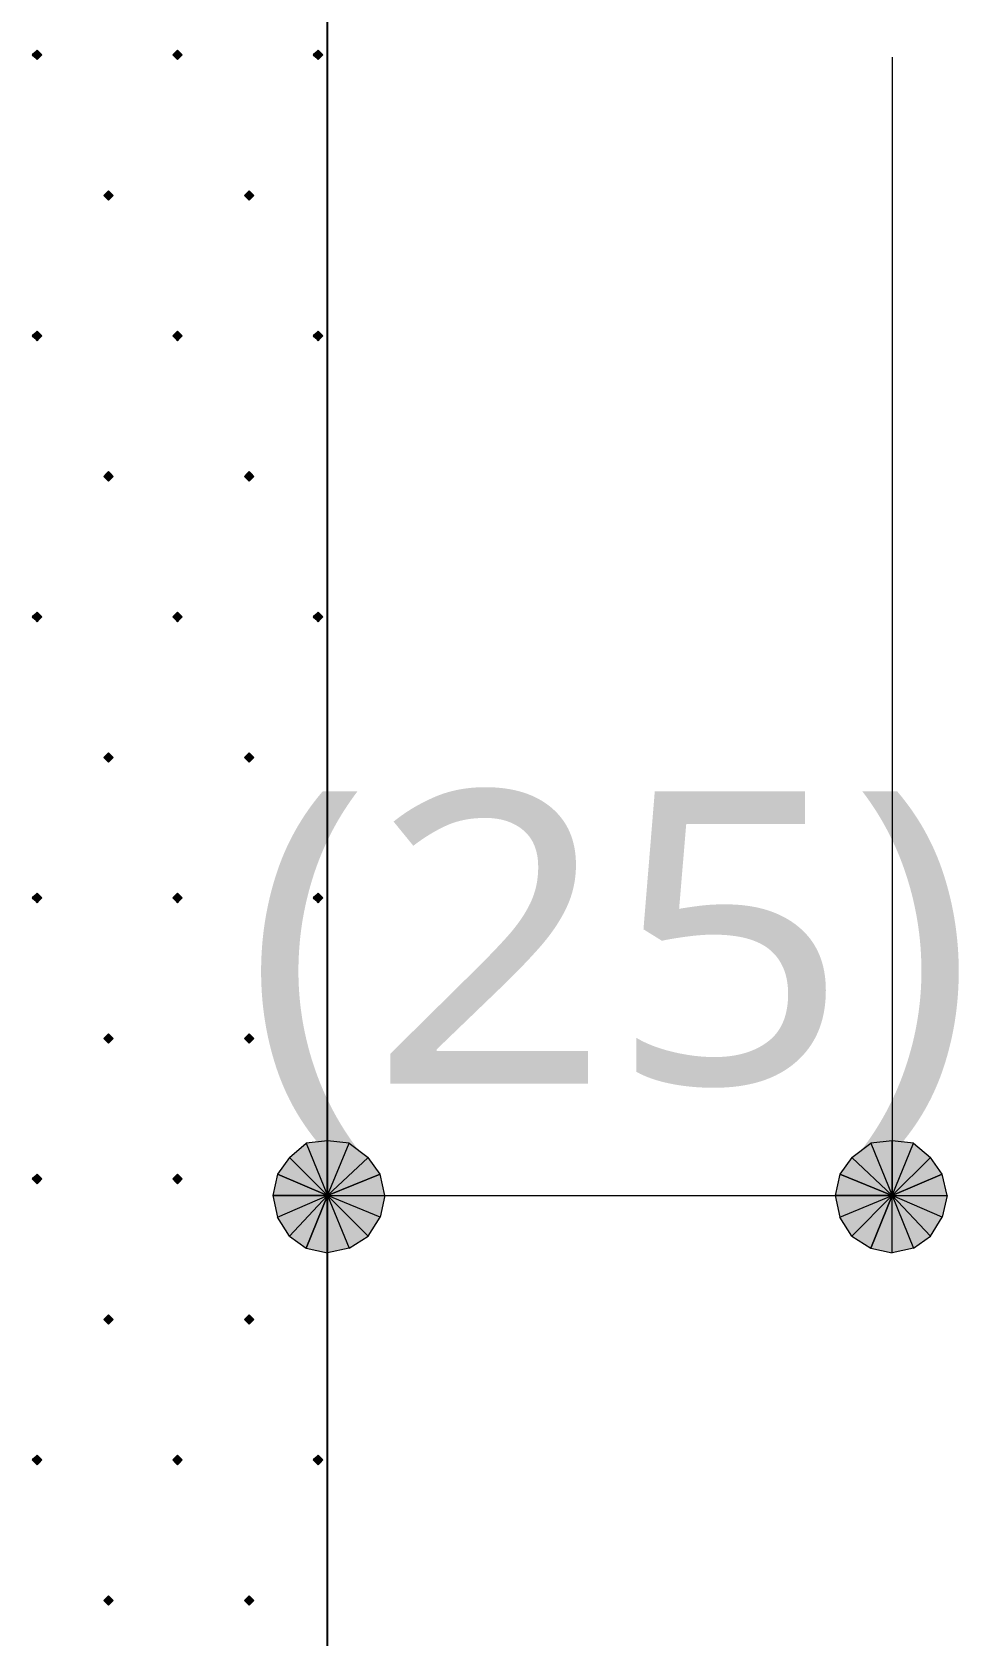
# Model space of a CAD drawing. Header units: millimetres. Extents: x 0 to 420, y 0 to 297.
# Drawn here: x 74.25 to 82.48, y 80.09 to 94.44 of the extents above; entities that cross this region are included whole.
import ezdxf
from ezdxf.enums import TextEntityAlignment as Align

# ---------------------------------------------------------------- set-up
doc = ezdxf.new("R2010")
doc.units = ezdxf.units.MM
doc.styles.add('kst32b', font='NotoSansJP-Variable.ttf')

msp = doc.modelspace()

# ---------------------------------------------------------------- hatches: boundary and pattern name
for points in [[(74.295, 94.276), (74.274, 94.255), (74.253, 94.234), (74.274, 94.213), (74.295, 94.192), (74.316, 94.213), (74.337, 94.234), (74.316, 94.255), (74.295, 94.276)], [(75.544, 94.276), (75.523, 94.255), (75.502, 94.234), (75.523, 94.213), (75.544, 94.192), (75.565, 94.213), (75.586, 94.234), (75.565, 94.255), (75.544, 94.276)], [(76.793, 94.276), (76.771, 94.255), (76.75, 94.234), (76.771, 94.213), (76.793, 94.192), (76.814, 94.213), (76.835, 94.234), (76.814, 94.255), (76.793, 94.276)], [(74.93, 93.027), (74.909, 93.006), (74.888, 92.985), (74.909, 92.964), (74.93, 92.943), (74.951, 92.964), (74.972, 92.985), (74.951, 93.006), (74.93, 93.027)], [(76.179, 93.027), (76.158, 93.006), (76.137, 92.985), (76.158, 92.964), (76.179, 92.943), (76.2, 92.964), (76.221, 92.985), (76.2, 93.006), (76.179, 93.027)], [(74.295, 91.779), (74.274, 91.757), (74.253, 91.736), (74.274, 91.715), (74.295, 91.694), (74.316, 91.715), (74.337, 91.736), (74.316, 91.757), (74.295, 91.779)], [(75.544, 91.779), (75.523, 91.757), (75.502, 91.736), (75.523, 91.715), (75.544, 91.694), (75.565, 91.715), (75.586, 91.736), (75.565, 91.757), (75.544, 91.779)], [(76.793, 91.779), (76.771, 91.757), (76.75, 91.736), (76.771, 91.715), (76.793, 91.694), (76.814, 91.715), (76.835, 91.736), (76.814, 91.757), (76.793, 91.779)], [(74.93, 90.53), (74.909, 90.509), (74.888, 90.487), (74.909, 90.466), (74.93, 90.445), (74.951, 90.466), (74.972, 90.487), (74.951, 90.509), (74.93, 90.53)], [(76.179, 90.53), (76.158, 90.509), (76.137, 90.487), (76.158, 90.466), (76.179, 90.445), (76.2, 90.466), (76.221, 90.487), (76.2, 90.509), (76.179, 90.53)], [(74.295, 89.281), (74.274, 89.26), (74.253, 89.239), (74.274, 89.218), (74.295, 89.196), (74.316, 89.218), (74.337, 89.239), (74.316, 89.26), (74.295, 89.281)], [(75.544, 89.281), (75.523, 89.26), (75.502, 89.239), (75.523, 89.218), (75.544, 89.196), (75.565, 89.218), (75.586, 89.239), (75.565, 89.26), (75.544, 89.281)], [(76.793, 89.281), (76.771, 89.26), (76.75, 89.239), (76.771, 89.218), (76.793, 89.196), (76.814, 89.218), (76.835, 89.239), (76.814, 89.26), (76.793, 89.281)], [(74.93, 88.032), (74.909, 88.011), (74.888, 87.99), (74.909, 87.969), (74.93, 87.947), (74.951, 87.969), (74.972, 87.99), (74.951, 88.011), (74.93, 88.032)], [(76.179, 88.032), (76.158, 88.011), (76.137, 87.99), (76.158, 87.969), (76.179, 87.947), (76.2, 87.969), (76.221, 87.99), (76.2, 88.011), (76.179, 88.032)], [(74.295, 86.783), (74.274, 86.762), (74.253, 86.741), (74.274, 86.72), (74.295, 86.699), (74.316, 86.72), (74.337, 86.741), (74.316, 86.762), (74.295, 86.783)], [(75.544, 86.783), (75.523, 86.762), (75.502, 86.741), (75.523, 86.72), (75.544, 86.699), (75.565, 86.72), (75.586, 86.741), (75.565, 86.762), (75.544, 86.783)], [(76.793, 86.783), (76.771, 86.762), (76.75, 86.741), (76.771, 86.72), (76.793, 86.699), (76.814, 86.72), (76.835, 86.741), (76.814, 86.762), (76.793, 86.783)], [(74.93, 85.534), (74.909, 85.513), (74.888, 85.492), (74.909, 85.471), (74.93, 85.45), (74.951, 85.471), (74.972, 85.492), (74.951, 85.513), (74.93, 85.534)], [(76.179, 85.534), (76.158, 85.513), (76.137, 85.492), (76.158, 85.471), (76.179, 85.45), (76.2, 85.471), (76.221, 85.492), (76.2, 85.513), (76.179, 85.534)], [(74.295, 84.286), (74.274, 84.264), (74.253, 84.243), (74.274, 84.222), (74.295, 84.201), (74.316, 84.222), (74.337, 84.243), (74.316, 84.264), (74.295, 84.286)], [(75.544, 84.286), (75.523, 84.264), (75.502, 84.243), (75.523, 84.222), (75.544, 84.201), (75.565, 84.222), (75.586, 84.243), (75.565, 84.264), (75.544, 84.286)], [(76.433, 84.286), (76.391, 84.095), (76.877, 84.095), (76.433, 84.286)], [(81.428, 84.286), (81.386, 84.095), (81.894, 84.095), (81.428, 84.286)], [(74.93, 83.037), (74.909, 83.016), (74.888, 82.995), (74.909, 82.973), (74.93, 82.952), (74.951, 82.973), (74.972, 82.995), (74.951, 83.016), (74.93, 83.037)], [(76.179, 83.037), (76.158, 83.016), (76.137, 82.995), (76.158, 82.973), (76.179, 82.952), (76.2, 82.973), (76.221, 82.995), (76.2, 83.016), (76.179, 83.037)], [(74.295, 81.788), (74.274, 81.767), (74.253, 81.746), (74.274, 81.724), (74.295, 81.703), (74.316, 81.724), (74.337, 81.746), (74.316, 81.767), (74.295, 81.788)], [(75.544, 81.788), (75.523, 81.767), (75.502, 81.746), (75.523, 81.724), (75.544, 81.703), (75.565, 81.724), (75.586, 81.746), (75.565, 81.767), (75.544, 81.788)], [(76.793, 81.788), (76.771, 81.767), (76.75, 81.746), (76.771, 81.724), (76.793, 81.703), (76.814, 81.724), (76.835, 81.746), (76.814, 81.767), (76.793, 81.788)], [(74.93, 80.539), (74.909, 80.518), (74.888, 80.497), (74.909, 80.476), (74.93, 80.454), (74.951, 80.476), (74.972, 80.497), (74.951, 80.518), (74.93, 80.539)], [(76.179, 80.539), (76.158, 80.518), (76.137, 80.497), (76.158, 80.476), (76.179, 80.454), (76.2, 80.476), (76.221, 80.497), (76.2, 80.518), (76.179, 80.539)]]:
    msp.add_hatch(color=7).paths.add_polyline_path(points)
h = msp.add_hatch(color=7)
h.paths.add_polyline_path([(76.877, 84.582), (76.687, 84.561), (76.877, 84.095), (76.877, 84.582)])
h.paths.add_polyline_path([(76.687, 84.561), (76.877, 84.095), (76.539, 84.434), (76.687, 84.561)])
h.paths.add_polyline_path([(76.877, 84.095), (76.539, 84.434), (76.433, 84.286), (76.877, 84.095)])
h = msp.add_hatch(color=7)
h.paths.add_polyline_path([(77.343, 84.286), (77.237, 84.434), (76.877, 84.095), (77.343, 84.286)])
h.paths.add_polyline_path([(77.237, 84.434), (76.877, 84.095), (77.068, 84.561), (77.237, 84.434)])
h.paths.add_polyline_path([(76.877, 84.095), (77.068, 84.561), (76.877, 84.582), (76.877, 84.095)])
h = msp.add_hatch(color=7)
h.paths.add_polyline_path([(81.894, 84.582), (81.703, 84.561), (81.894, 84.095), (81.894, 84.582)])
h.paths.add_polyline_path([(81.703, 84.561), (81.894, 84.095), (81.534, 84.434), (81.703, 84.561)])
h.paths.add_polyline_path([(81.894, 84.095), (81.534, 84.434), (81.428, 84.286), (81.894, 84.095)])
h = msp.add_hatch(color=7)
h.paths.add_polyline_path([(82.338, 84.286), (82.233, 84.434), (81.894, 84.095), (82.338, 84.286)])
h.paths.add_polyline_path([(82.233, 84.434), (81.894, 84.095), (82.084, 84.561), (82.233, 84.434)])
h.paths.add_polyline_path([(81.894, 84.095), (82.084, 84.561), (81.894, 84.582), (81.894, 84.095)])
h = msp.add_hatch(color=7)
h.paths.add_polyline_path([(77.237, 83.735), (77.343, 83.905), (76.877, 84.095), (77.237, 83.735)])
h.paths.add_polyline_path([(77.343, 83.905), (76.877, 84.095), (77.385, 84.095), (77.343, 83.905)])
h.paths.add_polyline_path([(76.877, 84.095), (77.385, 84.095), (77.343, 84.286), (76.877, 84.095)])
h = msp.add_hatch(color=7)
h.paths.add_polyline_path([(82.233, 83.735), (82.338, 83.905), (81.894, 84.095), (82.233, 83.735)])
h.paths.add_polyline_path([(82.338, 83.905), (81.894, 84.095), (82.381, 84.095), (82.338, 83.905)])
h.paths.add_polyline_path([(81.894, 84.095), (82.381, 84.095), (82.338, 84.286), (81.894, 84.095)])
h = msp.add_hatch(color=7)
h.paths.add_polyline_path([(76.391, 84.095), (76.433, 83.905), (76.877, 84.095), (76.391, 84.095)])
h.paths.add_polyline_path([(76.433, 83.905), (76.877, 84.095), (76.539, 83.735), (76.433, 83.905)])
h.paths.add_polyline_path([(76.877, 84.095), (76.539, 83.735), (76.687, 83.629), (76.877, 84.095)])
h = msp.add_hatch(color=7)
h.paths.add_polyline_path([(76.687, 83.629), (76.877, 83.587), (76.877, 84.095), (76.687, 83.629)])
h.paths.add_polyline_path([(76.877, 83.587), (76.877, 84.095), (77.068, 83.629), (76.877, 83.587)])
h.paths.add_polyline_path([(76.877, 84.095), (77.068, 83.629), (77.237, 83.735), (76.877, 84.095)])
h = msp.add_hatch(color=7)
h.paths.add_polyline_path([(81.386, 84.095), (81.428, 83.905), (81.894, 84.095), (81.386, 84.095)])
h.paths.add_polyline_path([(81.428, 83.905), (81.894, 84.095), (81.534, 83.735), (81.428, 83.905)])
h.paths.add_polyline_path([(81.894, 84.095), (81.534, 83.735), (81.703, 83.629), (81.894, 84.095)])
h = msp.add_hatch(color=7)
h.paths.add_polyline_path([(81.703, 83.629), (81.894, 83.587), (81.894, 84.095), (81.703, 83.629)])
h.paths.add_polyline_path([(81.894, 83.587), (81.894, 84.095), (82.084, 83.629), (81.894, 83.587)])
h.paths.add_polyline_path([(81.894, 84.095), (82.084, 83.629), (82.233, 83.735), (81.894, 84.095)])

# ---------------------------------------------------------------- linework, layer by layer
at = {"lineweight": 25}
msp.add_lwpolyline([(76.877, 80.095), (76.877, 95.081)], dxfattribs=at)
at = {"lineweight": 0}
for points in [[(74.295, 94.276), (74.274, 94.255), (74.253, 94.234), (74.274, 94.213), (74.295, 94.192), (74.316, 94.213), (74.337, 94.234), (74.316, 94.255)], [(75.544, 94.276), (75.523, 94.255), (75.502, 94.234), (75.523, 94.213), (75.544, 94.192), (75.565, 94.213), (75.586, 94.234), (75.565, 94.255)], [(76.793, 94.276), (76.771, 94.255), (76.75, 94.234), (76.771, 94.213), (76.793, 94.192), (76.814, 94.213), (76.835, 94.234), (76.814, 94.255)], [(74.93, 93.027), (74.909, 93.006), (74.888, 92.985), (74.909, 92.964), (74.93, 92.943), (74.951, 92.964), (74.972, 92.985), (74.951, 93.006)], [(76.179, 93.027), (76.158, 93.006), (76.137, 92.985), (76.158, 92.964), (76.179, 92.943), (76.2, 92.964), (76.221, 92.985), (76.2, 93.006)], [(74.295, 91.779), (74.274, 91.757), (74.253, 91.736), (74.274, 91.715), (74.295, 91.694), (74.316, 91.715), (74.337, 91.736), (74.316, 91.757)], [(75.544, 91.779), (75.523, 91.757), (75.502, 91.736), (75.523, 91.715), (75.544, 91.694), (75.565, 91.715), (75.586, 91.736), (75.565, 91.757)], [(76.793, 91.779), (76.771, 91.757), (76.75, 91.736), (76.771, 91.715), (76.793, 91.694), (76.814, 91.715), (76.835, 91.736), (76.814, 91.757)], [(74.93, 90.53), (74.909, 90.509), (74.888, 90.487), (74.909, 90.466), (74.93, 90.445), (74.951, 90.466), (74.972, 90.487), (74.951, 90.509)], [(76.179, 90.53), (76.158, 90.509), (76.137, 90.487), (76.158, 90.466), (76.179, 90.445), (76.2, 90.466), (76.221, 90.487), (76.2, 90.509)], [(74.295, 89.281), (74.274, 89.26), (74.253, 89.239), (74.274, 89.218), (74.295, 89.196), (74.316, 89.218), (74.337, 89.239), (74.316, 89.26)], [(75.544, 89.281), (75.523, 89.26), (75.502, 89.239), (75.523, 89.218), (75.544, 89.196), (75.565, 89.218), (75.586, 89.239), (75.565, 89.26)], [(76.793, 89.281), (76.771, 89.26), (76.75, 89.239), (76.771, 89.218), (76.793, 89.196), (76.814, 89.218), (76.835, 89.239), (76.814, 89.26)], [(74.93, 88.032), (74.909, 88.011), (74.888, 87.99), (74.909, 87.969), (74.93, 87.947), (74.951, 87.969), (74.972, 87.99), (74.951, 88.011)], [(76.179, 88.032), (76.158, 88.011), (76.137, 87.99), (76.158, 87.969), (76.179, 87.947), (76.2, 87.969), (76.221, 87.99), (76.2, 88.011)], [(74.295, 86.783), (74.274, 86.762), (74.253, 86.741), (74.274, 86.72), (74.295, 86.699), (74.316, 86.72), (74.337, 86.741), (74.316, 86.762)], [(75.544, 86.783), (75.523, 86.762), (75.502, 86.741), (75.523, 86.72), (75.544, 86.699), (75.565, 86.72), (75.586, 86.741), (75.565, 86.762)], [(76.793, 86.783), (76.771, 86.762), (76.75, 86.741), (76.771, 86.72), (76.793, 86.699), (76.814, 86.72), (76.835, 86.741), (76.814, 86.762)], [(74.93, 85.534), (74.909, 85.513), (74.888, 85.492), (74.909, 85.471), (74.93, 85.45), (74.951, 85.471), (74.972, 85.492), (74.951, 85.513)], [(76.179, 85.534), (76.158, 85.513), (76.137, 85.492), (76.158, 85.471), (76.179, 85.45), (76.2, 85.471), (76.221, 85.492), (76.2, 85.513)], [(76.687, 84.561), (76.877, 84.095), (76.539, 84.434)], [(76.877, 84.582), (76.687, 84.561), (76.877, 84.095)], [(76.877, 84.095), (77.068, 84.561), (76.877, 84.582)], [(77.237, 84.434), (76.877, 84.095), (77.068, 84.561)], [(81.703, 84.561), (81.894, 84.095), (81.534, 84.434)], [(81.894, 84.582), (81.703, 84.561), (81.894, 84.095)], [(81.894, 84.095), (82.084, 84.561), (81.894, 84.582)], [(82.233, 84.434), (81.894, 84.095), (82.084, 84.561)], [(76.877, 84.095), (76.539, 84.434), (76.433, 84.286)], [(77.343, 84.286), (77.237, 84.434), (76.877, 84.095)], [(81.894, 84.095), (81.534, 84.434), (81.428, 84.286)], [(82.338, 84.286), (82.233, 84.434), (81.894, 84.095)], [(74.295, 84.286), (74.274, 84.264), (74.253, 84.243), (74.274, 84.222), (74.295, 84.201), (74.316, 84.222), (74.337, 84.243), (74.316, 84.264)], [(75.544, 84.286), (75.523, 84.264), (75.502, 84.243), (75.523, 84.222), (75.544, 84.201), (75.565, 84.222), (75.586, 84.243), (75.565, 84.264)], [(76.433, 84.286), (76.391, 84.095), (76.877, 84.095)], [(76.877, 84.095), (77.385, 84.095), (77.343, 84.286)], [(81.428, 84.286), (81.386, 84.095), (81.894, 84.095)], [(81.894, 84.095), (82.381, 84.095), (82.338, 84.286)], [(76.391, 84.095), (76.433, 83.905), (76.877, 84.095)], [(76.433, 83.905), (76.877, 84.095), (76.539, 83.735)], [(76.877, 84.095), (76.539, 83.735), (76.687, 83.629)], [(76.687, 83.629), (76.877, 83.587), (76.877, 84.095)], [(76.877, 83.587), (76.877, 84.095), (77.068, 83.629)], [(76.877, 84.095), (77.068, 83.629), (77.237, 83.735)], [(77.237, 83.735), (77.343, 83.905), (76.877, 84.095)], [(77.343, 83.905), (76.877, 84.095), (77.385, 84.095)], [(81.386, 84.095), (81.428, 83.905), (81.894, 84.095)], [(81.428, 83.905), (81.894, 84.095), (81.534, 83.735)], [(81.894, 84.095), (81.534, 83.735), (81.703, 83.629)], [(81.703, 83.629), (81.894, 83.587), (81.894, 84.095)], [(81.894, 83.587), (81.894, 84.095), (82.084, 83.629)], [(81.894, 84.095), (82.084, 83.629), (82.233, 83.735)], [(82.233, 83.735), (82.338, 83.905), (81.894, 84.095)], [(82.338, 83.905), (81.894, 84.095), (82.381, 84.095)], [(74.93, 83.037), (74.909, 83.016), (74.888, 82.995), (74.909, 82.973), (74.93, 82.952), (74.951, 82.973), (74.972, 82.995), (74.951, 83.016)], [(76.179, 83.037), (76.158, 83.016), (76.137, 82.995), (76.158, 82.973), (76.179, 82.952), (76.2, 82.973), (76.221, 82.995), (76.2, 83.016)], [(74.295, 81.788), (74.274, 81.767), (74.253, 81.746), (74.274, 81.724), (74.295, 81.703), (74.316, 81.724), (74.337, 81.746), (74.316, 81.767)], [(75.544, 81.788), (75.523, 81.767), (75.502, 81.746), (75.523, 81.724), (75.544, 81.703), (75.565, 81.724), (75.586, 81.746), (75.565, 81.767)], [(76.793, 81.788), (76.771, 81.767), (76.75, 81.746), (76.771, 81.724), (76.793, 81.703), (76.814, 81.724), (76.835, 81.746), (76.814, 81.767)], [(74.93, 80.539), (74.909, 80.518), (74.888, 80.497), (74.909, 80.476), (74.93, 80.454), (74.951, 80.476), (74.972, 80.497), (74.951, 80.518)], [(76.179, 80.539), (76.158, 80.518), (76.137, 80.497), (76.158, 80.476), (76.179, 80.454), (76.2, 80.476), (76.221, 80.497), (76.2, 80.518)]]:
    msp.add_lwpolyline(points, close=True, dxfattribs=at)
at = {"lineweight": 13}
for points in [[(81.894, 94.213), (81.894, 84.095)], [(76.877, 84.095), (81.894, 84.095)]]:
    msp.add_lwpolyline(points, dxfattribs=at)

# ---------------------------------------------------------------- texts
at = {"style": 'kst32b'}
msp.add_text('(25)', height=2.5989, dxfattribs=at).set_placement((76.137, 85.09), (82.634, 85.09), align=Align.FIT)

doc.saveas('drawing.dxf')
